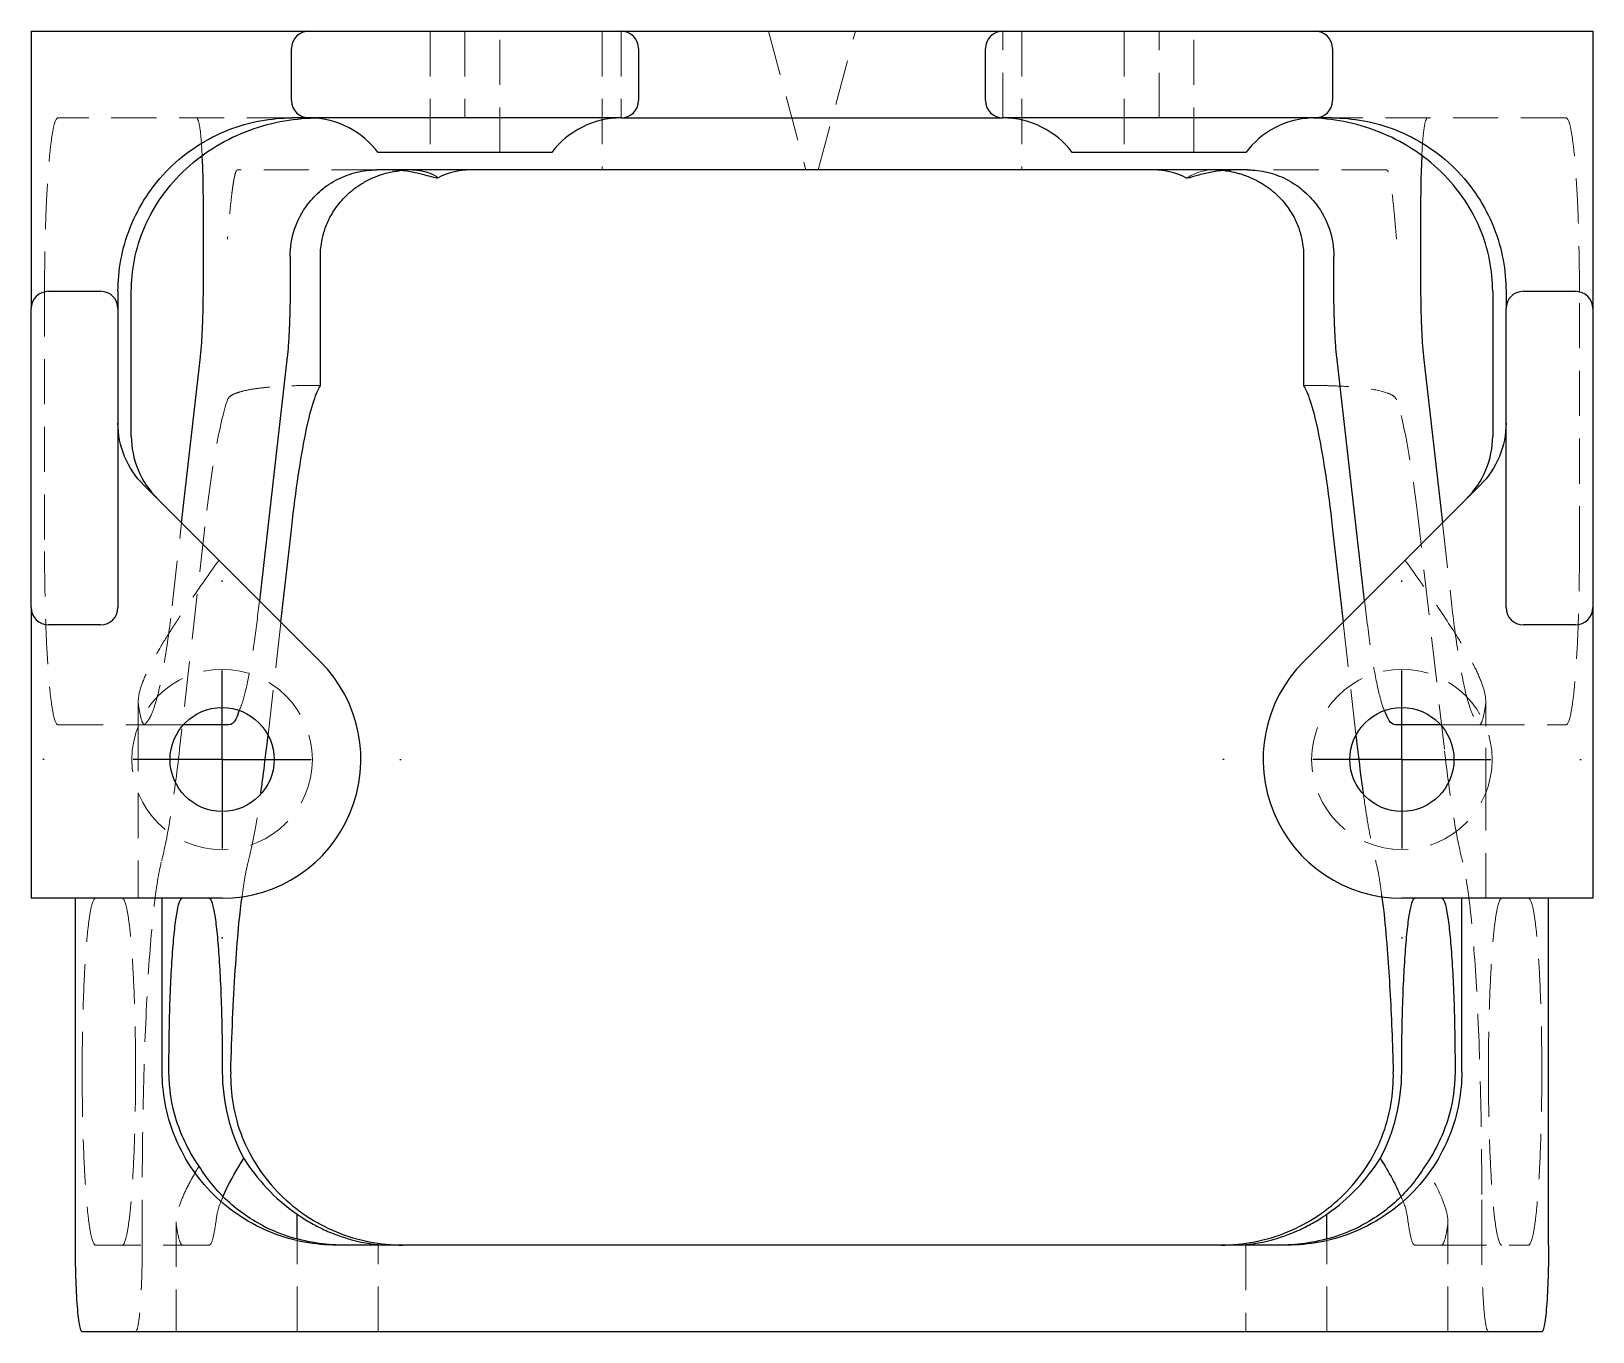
# Model space of a CAD drawing. Header units: millimetres. Extents: x 61 to 241, y 6 to 176.
# Drawn here: x 61.05 to 104.95, y 139.71 to 176.29 of the extents above; entities that cross this region are included whole.
import ezdxf

# ---------------------------------------------------------------- set-up
doc = ezdxf.new("R2010")
doc.units = ezdxf.units.MM
doc.linetypes.add('HIDDEN', pattern=[1.905, 1.27, -0.635])
doc.layers.add('10', color=7, linetype='Continuous')

# ---------------------------------------------------------------- blocks, each defined once
blk = doc.blocks.new('SW_CENTERMARKSYMBOL_6')
at = {"layer": '10', "color": 0}
for p, q in [((0, 5), (0, 5.037)), ((0, 0), (0, 2.5)), ((-5, 0), (-5.037, 0)), ((0, 0), (-2.5, 0)), ((0, 0), (0, -2.5)), ((0, 0), (2.5, 0)), ((5, 0), (5.037, 0)), ((0, -5), (0, -5.037))]:
    blk.add_line(p, q, dxfattribs=at)
blk = doc.blocks.new('SW_CENTERMARKSYMBOL_7')
at = {"layer": '10', "color": 0}
for p, q in [((0, 5), (0, 5.037)), ((0, 0), (0, 2.5)), ((-5, 0), (-5.037, 0)), ((0, 0), (-2.5, 0)), ((0, 0), (0, -2.5)), ((0, 0), (2.5, 0)), ((5, 0), (5.037, 0)), ((0, -5), (0, -5.037))]:
    blk.add_line(p, q, dxfattribs=at)

msp = doc.modelspace()

# ---------------------------------------------------------------- linework, layer by layer
at = {"color": 7, "linetype": 'Continuous', "lineweight": 25}
for p, q in [((61.049, 176.293), (61.049, 168.488)), ((61.049, 176.293), (68.854, 176.293)), ((68.854, 176.293), (70.805, 176.293)), ((70.805, 176.293), (75.683, 176.293)), ((75.683, 176.293), (77.634, 176.293)), ((77.634, 176.293), (88.366, 176.293)), ((88.366, 176.293), (90.317, 176.293)), ((90.317, 176.293), (95.195, 176.293)), ((95.195, 176.293), (97.146, 176.293)), ((97.146, 176.293), (104.951, 176.293)), ((104.951, 176.293), (104.951, 168.488)), ((68.366, 174.341), (68.366, 175.805)), ((78.122, 175.805), (78.122, 174.341)), ((87.878, 174.341), (87.878, 175.805)), ((97.634, 175.805), (97.634, 174.341)), ((68.854, 173.854), (68.38, 173.854)), ((70.805, 173.854), (68.854, 173.854)), ((75.683, 173.854), (70.805, 173.854)), ((77.634, 173.854), (75.683, 173.854)), ((77.634, 173.854), (88.366, 173.854)), ((90.317, 173.854), (88.366, 173.854)), ((95.195, 173.854), (90.317, 173.854)), ((97.146, 173.854), (95.195, 173.854)), ((97.62, 173.854), (97.146, 173.854)), ((73.244, 172.878), (70.805, 172.878)), ((75.683, 172.878), (73.244, 172.878)), ((95.195, 172.878), (90.317, 172.878)), ((95.241, 172.39), (70.759, 172.39)), ((65.889, 169.155), (65.889, 171.415)), ((100.111, 171.415), (100.111, 169.155)), ((68.328, 169.951), (68.328, 169.155)), ((69.178, 166.328), (69.178, 169.951)), ((96.822, 169.951), (96.822, 166.328)), ((97.672, 169.155), (97.672, 169.951)), ((61.537, 168.976), (63, 168.976)), ((63.488, 168.976), (63.488, 168.488)), ((63.863, 164.893), (63.863, 168.976)), ((102.137, 168.976), (102.137, 164.893)), ((102.512, 168.976), (102.512, 168.488)), ((103, 168.976), (104.463, 168.976)), ((61.049, 166.537), (61.049, 168.488)), ((63.488, 168.488), (63.488, 166.537)), ((102.512, 166.537), (102.512, 168.488)), ((104.951, 168.488), (104.951, 166.537)), ((65.276, 162.463), (65.807, 167.135)), ((68.246, 167.135), (67.466, 160.273)), ((98.534, 160.273), (97.754, 167.135)), ((100.193, 167.135), (100.724, 162.463)), ((61.049, 162.031), (61.049, 166.537)), ((63.488, 166.537), (63.488, 162.031)), ((102.512, 162.031), (102.512, 166.537)), ((104.951, 166.537), (104.951, 162.031)), ((64.209, 163.529), (69.174, 158.564)), ((96.826, 158.564), (101.791, 163.529)), ((61.049, 160.079), (61.049, 162.031)), ((63.488, 162.031), (63.488, 160.079)), ((68.067, 159.671), (68.371, 162.347)), ((97.629, 162.347), (97.933, 159.671)), ((102.512, 160.079), (102.512, 162.031)), ((104.951, 162.031), (104.951, 160.079)), ((61.049, 160.079), (61.049, 151.902)), ((104.951, 160.079), (104.951, 151.902)), ((63, 159.592), (61.537, 159.592)), ((104.463, 159.592), (103, 159.592)), ((66.609, 156.78), (65.324, 156.78)), ((100.676, 156.78), (99.391, 156.78)), ((67.66, 156.092), (67.706, 156.494)), ((98.294, 156.494), (98.34, 156.092)), ((66.415, 151.902), (61.049, 151.902)), ((62.293, 142.146), (62.293, 151.902)), ((64.732, 147.024), (64.732, 151.902)), ((104.951, 151.902), (99.585, 151.902)), ((101.268, 147.024), (101.268, 151.902)), ((103.707, 142.146), (103.707, 151.902)), ((68.526, 142.33), (68.526, 143.015)), ((97.474, 142.328), (97.474, 143.015)), ((96.375, 142.146), (69.625, 142.146)), ((70.805, 142.146), (70.805, 142.148)), ((95.195, 142.148), (95.195, 142.146)), ((67.561, 139.707), (62.481, 139.707)), ((68.366, 139.707), (67.561, 139.707)), ((97.634, 139.707), (68.366, 139.707)), ((98.439, 139.707), (97.634, 139.707)), ((103.519, 139.707), (98.439, 139.707))]:
    msp.add_line(p, q, dxfattribs=at)
at = {"color": 7, "linetype": 'HIDDEN', "lineweight": 18}
for p, q in [((72.268, 176.293), (72.268, 172.878)), ((73.244, 176.293), (73.244, 173.854)), ((74.22, 172.878), (74.22, 176.293)), ((77.098, 176.293), (77.098, 172.39)), ((77.634, 176.293), (77.634, 173.854)), ((81.78, 176.293), (82.826, 172.39)), ((83.174, 172.39), (84.22, 176.293)), ((88.366, 173.854), (88.366, 176.293)), ((88.902, 176.293), (88.902, 172.39)), ((91.78, 176.293), (91.78, 172.878)), ((92.756, 173.854), (92.756, 176.293)), ((93.732, 172.878), (93.732, 176.293)), ((68.38, 173.854), (61.799, 173.854)), ((68.854, 173.854), (68.949, 173.852)), ((97.04, 173.851), (97.146, 173.854)), ((104.201, 173.854), (97.62, 173.854)), ((70.759, 172.39), (66.846, 172.39)), ((99.154, 172.39), (95.241, 172.39)), ((61.424, 168.976), (61.424, 161.659)), ((104.576, 161.659), (104.576, 168.976)), ((65.011, 160.132), (65.276, 162.463)), ((100.724, 162.463), (100.989, 160.132)), ((65.932, 162.347), (65.221, 156.092)), ((100.779, 156.092), (100.068, 162.347)), ((67.466, 160.273), (67.45, 160.132)), ((98.55, 160.132), (98.534, 160.273)), ((67.706, 156.494), (68.067, 159.671)), ((97.933, 159.671), (98.294, 156.494)), ((64.058, 157.444), (64.058, 156.744)), ((101.942, 156.745), (101.942, 157.441)), ((61.799, 156.78), (64.238, 156.78)), ((64.058, 156.743), (64.058, 154.867)), ((65.324, 156.78), (64.238, 156.78)), ((101.762, 156.78), (100.676, 156.78)), ((101.762, 156.78), (104.201, 156.78)), ((101.942, 154.867), (101.942, 156.743)), ((64.058, 154.866), (64.058, 151.902)), ((101.942, 151.902), (101.942, 154.865)), ((64.17, 142.146), (64.17, 143.57)), ((101.83, 142.146), (101.83, 143.57)), ((65.122, 142.8), (65.122, 139.707)), ((100.878, 139.707), (100.878, 142.807)), ((68.526, 139.707), (68.526, 142.33)), ((97.474, 139.707), (97.474, 142.328)), ((62.856, 142.146), (65.303, 142.146)), ((65.303, 142.146), (66.053, 142.146)), ((70.805, 139.707), (70.805, 142.146)), ((95.195, 142.146), (95.195, 139.707)), ((99.947, 142.146), (100.697, 142.146)), ((100.697, 142.146), (103.144, 142.146))]:
    msp.add_line(p, q, dxfattribs=at)
for centre in [(66.415, 155.805), (99.585, 155.805)]:
    msp.add_circle(centre, 2.537, dxfattribs=at)
at = {"color": 7, "linetype": 'Continuous', "lineweight": 25}
for centre in [(66.415, 155.805), (99.585, 155.805)]:
    msp.add_circle(centre, 1.463, dxfattribs=at)
for centre, radius, start, end in [((68.854, 175.805), 0.488, 90, 180), ((77.634, 175.805), 0.488, 0, 90), ((88.366, 175.805), 0.488, 90, 180), ((97.146, 175.805), 0.488, 0, 90), ((68.854, 174.341), 0.488, 180, 270), ((77.634, 174.341), 0.488, 270, 0), ((88.366, 174.341), 0.488, 180, 270), ((97.146, 174.341), 0.488, 270, 0), ((68.854, 171.415), 2.439, 36.8699, 87.7566), ((77.634, 171.415), 2.439, 90, 143.1301), ((88.366, 171.415), 2.439, 36.8699, 90), ((97.146, 171.415), 2.439, 92.4939, 143.1301), ((73.388, 170.439), 1.951, 90, 118.0954), ((92.612, 170.439), 1.951, 61.9247, 90), ((61.537, 168.488), 0.488, 90, 180), ((63, 168.488), 0.488, 0, 90), ((103, 168.488), 0.488, 90, 180), ((104.463, 168.488), 0.488, 0, 90), ((61.537, 160.079), 0.488, 180, 270), ((63, 160.079), 0.488, 270, 0), ((103, 160.079), 0.488, 180, 270), ((104.463, 160.079), 0.488, 270, 0), ((66.415, 155.805), 3.902, 270, 45), ((99.585, 155.805), 3.902, 135, 270)]:
    msp.add_arc(centre, radius, start, end, dxfattribs=at)
at = {"color": 7, "linetype": 'HIDDEN', "lineweight": 18}
msp.add_arc((94.328, 170.922), 1.474, 79.4387, 122.616, dxfattribs=at)
for points, knots in [([(61.799, 173.854), (61.755, 173.854), (61.707, 173.749), (61.638, 173.392), (61.615, 173.241), (61.572, 172.876), (61.552, 172.663), (61.516, 172.187), (61.499, 171.924), (61.471, 171.366), (61.46, 171.071), (61.432, 170.171), (61.424, 169.55), (61.424, 168.976)], [0, 0, 0, 0, 0.25, 0.25, 0.375, 0.375, 0.5, 0.5, 0.625, 0.625, 0.75, 0.75, 1, 1, 1, 1]), ([(65.856, 172.787), (65.845, 172.968), (65.82, 173.377), (65.765, 173.772), (65.722, 173.827), (65.702, 173.854)], [0, 0, 0, 0, 0.293204, 0.660258, 1, 1, 1, 1]), ([(100.298, 173.854), (100.281, 173.836), (100.245, 173.799), (100.195, 173.478), (100.159, 173.127), (100.148, 172.845), (100.146, 172.786)], [0, 0, 0, 0, 0.287349, 0.596536, 0.915318, 1, 1, 1, 1]), ([(104.576, 168.976), (104.576, 169.55), (104.568, 170.171), (104.54, 171.071), (104.529, 171.366), (104.501, 171.924), (104.484, 172.187), (104.448, 172.663), (104.428, 172.876), (104.385, 173.241), (104.362, 173.392), (104.293, 173.749), (104.245, 173.854), (104.201, 173.854)], [0, 0, 0, 0, 0.25, 0.25, 0.375, 0.375, 0.5, 0.5, 0.625, 0.625, 0.75, 0.75, 1, 1, 1, 1]), ([(66.846, 172.39), (66.841, 172.389), (66.832, 172.387), (66.819, 172.371), (66.805, 172.345), (66.791, 172.308), (66.778, 172.26), (66.764, 172.202), (66.75, 172.134), (66.736, 172.055), (66.721, 171.965), (66.707, 171.866), (66.687, 171.708), (66.66, 171.469), (66.629, 171.162), (66.598, 170.811), (66.578, 170.576), (66.566, 170.439)], [0, 0, 0, 0, 0.041321, 0.083075, 0.125403, 0.168444, 0.212326, 0.257175, 0.303103, 0.35022, 0.398625, 0.448409, 0.499656, 0.61746, 0.749808, 0.853897, 1, 1, 1, 1]), ([(71.417, 172.37), (71.441, 172.374), (71.51, 172.387), (71.601, 172.389), (71.675, 172.39), (71.706, 172.39), (71.72, 172.39), (71.729, 172.39), (71.734, 172.39), (71.747, 172.39), (71.794, 172.388), (71.86, 172.384), (71.948, 172.374), (72.021, 172.361), (72.075, 172.35), (72.16, 172.33), (72.264, 172.296), (72.367, 172.251), (72.44, 172.208), (72.481, 172.174), (72.471, 172.167), (72.466, 172.164)], [0, 0, 0, 0, 0.019419, 0.057574, 0.071911, 0.077757, 0.082155, 0.083138, 0.084254, 0.087055, 0.095507, 0.148531, 0.229835, 0.272125, 0.314226, 0.35615, 0.486202, 0.612416, 0.735294, 0.884589, 1, 1, 1, 1]), ([(99.434, 170.439), (99.424, 170.557), (99.404, 170.792), (99.372, 171.144), (99.34, 171.469), (99.306, 171.772), (99.271, 172.026), (99.236, 172.208), (99.206, 172.318), (99.18, 172.379), (99.163, 172.386), (99.154, 172.39)], [0, 0, 0, 0, 0.125137, 0.250255, 0.382379, 0.500462, 0.632117, 0.755062, 0.83953, 0.920864, 1, 1, 1, 1]), ([(66.566, 165.925), (66.578, 165.961), (66.605, 165.994), (66.689, 166.057), (66.746, 166.087), (66.888, 166.14), (66.972, 166.164), (67.166, 166.207), (67.277, 166.226), (67.518, 166.259), (67.647, 166.273), (67.926, 166.296), (68.074, 166.305), (68.528, 166.326), (68.854, 166.331), (69.178, 166.328)], [0, 0, 0, 0, 0.125, 0.125, 0.25, 0.25, 0.375, 0.375, 0.5, 0.5, 0.625, 0.625, 0.75, 0.75, 1, 1, 1, 1]), ([(96.822, 166.328), (96.984, 166.329), (97.144, 166.329), (97.461, 166.324), (97.62, 166.319), (97.925, 166.305), (98.07, 166.296), (98.348, 166.273), (98.481, 166.259), (98.841, 166.21), (99.041, 166.167), (99.253, 166.087), (99.31, 166.058), (99.395, 165.994), (99.422, 165.961), (99.434, 165.925)], [0, 0, 0, 0, 0.125, 0.125, 0.25, 0.25, 0.375, 0.375, 0.5, 0.5, 0.75, 0.75, 0.875, 0.875, 1, 1, 1, 1]), ([(66.566, 165.925), (66.454, 165.591), (66.343, 165.12), (66.13, 163.917), (66.027, 163.186), (65.932, 162.347)], [0, 0, 0, 0, 0.5, 0.5, 1, 1, 1, 1]), ([(100.068, 162.347), (99.973, 163.186), (99.87, 163.917), (99.657, 165.12), (99.546, 165.591), (99.434, 165.925)], [0, 0, 0, 0, 0.5, 0.5, 1, 1, 1, 1]), ([(61.424, 161.659), (61.424, 161.084), (61.432, 160.463), (61.46, 159.563), (61.471, 159.268), (61.499, 158.71), (61.516, 158.447), (61.552, 157.971), (61.572, 157.758), (61.615, 157.393), (61.638, 157.242), (61.707, 156.885), (61.755, 156.78), (61.799, 156.78)], [0, 0, 0, 0, 0.25, 0.25, 0.375, 0.375, 0.5, 0.5, 0.625, 0.625, 0.75, 0.75, 1, 1, 1, 1]), ([(104.201, 156.78), (104.245, 156.78), (104.293, 156.885), (104.362, 157.242), (104.385, 157.393), (104.428, 157.758), (104.448, 157.971), (104.484, 158.447), (104.501, 158.71), (104.529, 159.268), (104.54, 159.563), (104.568, 160.463), (104.576, 161.084), (104.576, 161.659)], [0, 0, 0, 0, 0.25, 0.25, 0.375, 0.375, 0.5, 0.5, 0.625, 0.625, 0.75, 0.75, 1, 1, 1, 1]), ([(66.324, 161.414), (66.051, 161.027), (65.784, 160.648), (65.4, 160.086), (65.274, 159.9), (65.031, 159.529), (64.912, 159.345), (64.692, 158.986), (64.589, 158.812), (64.402, 158.471), (64.318, 158.304), (64.181, 157.991), (64.127, 157.843), (64.061, 157.567), (64.049, 157.442), (64.065, 157.331)], [0, 0, 0, 0, 0.25, 0.25, 0.375, 0.375, 0.5, 0.5, 0.625, 0.625, 0.75, 0.75, 0.875, 0.875, 1, 1, 1, 1]), ([(101.935, 157.331), (101.951, 157.442), (101.939, 157.565), (101.874, 157.838), (101.82, 157.989), (101.684, 158.301), (101.601, 158.465), (101.415, 158.806), (101.311, 158.983), (100.982, 159.518), (100.737, 159.886), (100.218, 160.646), (99.949, 161.028), (99.676, 161.414)], [0, 0, 0, 0, 0.125, 0.125, 0.25, 0.25, 0.375, 0.375, 0.5, 0.5, 0.75, 0.75, 1, 1, 1, 1]), ([(64.17, 156.78), (64.243, 156.78), (64.317, 156.851), (64.465, 157.136), (64.538, 157.352), (64.681, 157.923), (64.751, 158.279), (64.886, 159.116), (64.95, 159.598), (65.011, 160.132)], [0, 0, 0, 0, 0.25, 0.25, 0.5, 0.5, 0.75, 0.75, 1, 1, 1, 1]), ([(67.45, 160.132), (67.403, 159.749), (67.309, 158.978), (67.157, 158.096), (67.016, 157.458), (66.925, 157.249), (66.889, 157.166)], [0, 0, 0, 0, 0.271011, 0.544923, 0.820056, 1, 1, 1, 1]), ([(99.099, 157.177), (99.086, 157.202), (99.019, 157.341), (98.89, 157.869), (98.717, 158.781), (98.605, 159.684), (98.55, 160.132)], [0, 0, 0, 0, 0.0629018, 0.3437296, 0.6737099, 1, 1, 1, 1]), ([(100.989, 160.132), (101.05, 159.598), (101.114, 159.116), (101.249, 158.279), (101.319, 157.923), (101.462, 157.352), (101.535, 157.136), (101.683, 156.851), (101.757, 156.78), (101.83, 156.78)], [0, 0, 0, 0, 0.25, 0.25, 0.5, 0.5, 0.75, 0.75, 1, 1, 1, 1]), ([(64.238, 156.78), (64.209, 156.78), (64.178, 156.827), (64.12, 157.013), (64.091, 157.153), (64.065, 157.331)], [0, 0, 0, 0, 0.5, 0.5, 1, 1, 1, 1]), ([(101.935, 157.331), (101.909, 157.153), (101.88, 157.013), (101.822, 156.827), (101.791, 156.78), (101.762, 156.78)], [0, 0, 0, 0, 0.5, 0.5, 1, 1, 1, 1]), ([(65.221, 156.092), (65.142, 155.4), (65.059, 154.782), (64.886, 153.718), (64.797, 153.272), (64.706, 152.919)], [0, 0, 0, 0, 0.5, 0.5, 1, 1, 1, 1]), ([(101.294, 152.919), (101.203, 153.272), (101.114, 153.718), (100.941, 154.782), (100.858, 155.4), (100.779, 156.092)], [0, 0, 0, 0, 0.5, 0.5, 1, 1, 1, 1]), ([(67.145, 152.919), (67.195, 153.135), (67.297, 153.567), (67.416, 154.246), (67.483, 154.725), (67.503, 154.869)], [0, 0, 0, 0, 0.4111733, 0.823458, 1, 1, 1, 1]), ([(98.5, 154.843), (98.54, 154.574), (98.616, 154.051), (98.735, 153.419), (98.815, 153.086), (98.855, 152.919)], [0, 0, 0, 0, 0.346396, 0.673646, 1, 1, 1, 1]), ([(64.706, 152.919), (64.634, 152.642), (64.562, 152.207), (64.429, 151.019), (64.368, 150.265), (64.269, 148.535), (64.231, 147.562), (64.181, 145.564), (64.17, 144.541), (64.17, 143.57)], [0, 0, 0, 0, 0.25, 0.25, 0.5, 0.5, 0.75, 0.75, 1, 1, 1, 1]), ([(66.977, 151.956), (67.002, 152.138), (67.055, 152.533), (67.113, 152.784), (67.145, 152.919)], [0, 0, 0, 0, 0.460123, 1, 1, 1, 1]), ([(98.855, 152.919), (98.896, 152.749), (98.952, 152.514), (99.001, 152.105), (99.015, 151.991)], [0, 0, 0, 0, 0.721755, 1, 1, 1, 1]), ([(101.83, 143.57), (101.83, 144.541), (101.819, 145.564), (101.769, 147.562), (101.731, 148.535), (101.632, 150.265), (101.571, 151.019), (101.438, 152.207), (101.366, 152.642), (101.294, 152.919)], [0, 0, 0, 0, 0.25, 0.25, 0.5, 0.5, 0.75, 0.75, 1, 1, 1, 1]), ([(62.856, 151.902), (62.812, 151.902), (62.764, 151.798), (62.695, 151.441), (62.672, 151.29), (62.63, 150.925), (62.609, 150.712), (62.573, 150.236), (62.556, 149.973), (62.528, 149.415), (62.517, 149.12), (62.489, 148.22), (62.481, 147.599), (62.481, 147.024)], [0, 0, 0, 0, 0.25, 0.25, 0.375, 0.375, 0.5, 0.5, 0.625, 0.625, 0.75, 0.75, 1, 1, 1, 1]), ([(63.982, 147.024), (63.982, 147.599), (63.974, 148.22), (63.947, 149.12), (63.935, 149.415), (63.907, 149.973), (63.89, 150.236), (63.854, 150.712), (63.834, 150.925), (63.791, 151.29), (63.768, 151.441), (63.699, 151.798), (63.651, 151.902), (63.607, 151.902)], [0, 0, 0, 0, 0.25, 0.25, 0.375, 0.375, 0.5, 0.5, 0.625, 0.625, 0.75, 0.75, 1, 1, 1, 1]), ([(102.393, 151.902), (102.349, 151.902), (102.301, 151.798), (102.232, 151.441), (102.209, 151.29), (102.166, 150.925), (102.146, 150.712), (102.11, 150.236), (102.093, 149.973), (102.065, 149.415), (102.053, 149.12), (102.026, 148.22), (102.018, 147.599), (102.018, 147.024)], [0, 0, 0, 0, 0.25, 0.25, 0.375, 0.375, 0.5, 0.5, 0.625, 0.625, 0.75, 0.75, 1, 1, 1, 1]), ([(103.519, 147.024), (103.519, 147.599), (103.511, 148.22), (103.483, 149.12), (103.472, 149.415), (103.444, 149.973), (103.427, 150.236), (103.391, 150.712), (103.37, 150.925), (103.328, 151.29), (103.305, 151.441), (103.236, 151.798), (103.188, 151.902), (103.144, 151.902)], [0, 0, 0, 0, 0.25, 0.25, 0.375, 0.375, 0.5, 0.5, 0.625, 0.625, 0.75, 0.75, 1, 1, 1, 1]), ([(62.481, 147.024), (62.481, 146.45), (62.489, 145.829), (62.517, 144.929), (62.528, 144.634), (62.556, 144.076), (62.573, 143.813), (62.609, 143.337), (62.63, 143.124), (62.672, 142.759), (62.695, 142.608), (62.764, 142.251), (62.812, 142.146), (62.856, 142.146)], [0, 0, 0, 0, 0.25, 0.25, 0.375, 0.375, 0.5, 0.5, 0.625, 0.625, 0.75, 0.75, 1, 1, 1, 1]), ([(63.607, 142.146), (63.651, 142.146), (63.699, 142.251), (63.768, 142.608), (63.791, 142.759), (63.834, 143.124), (63.854, 143.337), (63.89, 143.813), (63.907, 144.076), (63.935, 144.634), (63.947, 144.929), (63.974, 145.829), (63.982, 146.45), (63.982, 147.024)], [0, 0, 0, 0, 0.25, 0.25, 0.375, 0.375, 0.5, 0.5, 0.625, 0.625, 0.75, 0.75, 1, 1, 1, 1]), ([(102.018, 147.024), (102.018, 146.45), (102.026, 145.829), (102.053, 144.929), (102.065, 144.634), (102.093, 144.076), (102.11, 143.813), (102.146, 143.337), (102.166, 143.124), (102.209, 142.759), (102.232, 142.608), (102.301, 142.251), (102.349, 142.146), (102.393, 142.146)], [0, 0, 0, 0, 0.25, 0.25, 0.375, 0.375, 0.5, 0.5, 0.625, 0.625, 0.75, 0.75, 1, 1, 1, 1]), ([(103.144, 142.146), (103.188, 142.146), (103.236, 142.251), (103.305, 142.608), (103.328, 142.759), (103.37, 143.124), (103.391, 143.337), (103.427, 143.813), (103.444, 144.076), (103.472, 144.634), (103.483, 144.929), (103.511, 145.829), (103.519, 146.45), (103.519, 147.024)], [0, 0, 0, 0, 0.25, 0.25, 0.375, 0.375, 0.5, 0.5, 0.625, 0.625, 0.75, 0.75, 1, 1, 1, 1]), ([(65.768, 144.37), (65.67, 144.205), (65.579, 144.045), (65.415, 143.736), (65.343, 143.585), (65.224, 143.299), (65.179, 143.164), (65.124, 142.915), (65.114, 142.799), (65.129, 142.697)], [0, 0, 0, 0, 0.25, 0.25, 0.5, 0.5, 0.75, 0.75, 1, 1, 1, 1]), ([(100.871, 142.697), (100.886, 142.799), (100.877, 142.913), (100.822, 143.162), (100.776, 143.299), (100.599, 143.727), (100.429, 144.04), (100.232, 144.37)], [0, 0, 0, 0, 0.25, 0.25, 0.5, 0.5, 1, 1, 1, 1]), ([(66.255, 142.914), (66.276, 143.028), (66.31, 143.212), (66.41, 143.433), (66.447, 143.517)], [0, 0, 0, 0, 0.621865, 1, 1, 1, 1]), ([(99.558, 143.51), (99.569, 143.487), (99.682, 143.261), (99.715, 143.078), (99.745, 142.914)], [0, 0, 0, 0, 0.102163, 1, 1, 1, 1]), ([(65.303, 142.146), (65.273, 142.146), (65.243, 142.193), (65.184, 142.379), (65.156, 142.519), (65.129, 142.697)], [0, 0, 0, 0, 0.5, 0.5, 1, 1, 1, 1]), ([(66.255, 142.914), (66.225, 142.668), (66.193, 142.473), (66.124, 142.212), (66.088, 142.146), (66.053, 142.146)], [0, 0, 0, 0, 0.5, 0.5, 1, 1, 1, 1]), ([(99.947, 142.146), (99.912, 142.146), (99.876, 142.212), (99.807, 142.473), (99.775, 142.668), (99.745, 142.914)], [0, 0, 0, 0, 0.5, 0.5, 1, 1, 1, 1]), ([(100.871, 142.697), (100.844, 142.519), (100.816, 142.379), (100.757, 142.193), (100.727, 142.146), (100.697, 142.146)], [0, 0, 0, 0, 0.5, 0.5, 1, 1, 1, 1]), ([(64.17, 142.146), (64.17, 141.859), (64.166, 141.549), (64.147, 140.948), (64.133, 140.66), (64.096, 140.184), (64.074, 139.997), (64.028, 139.76), (64.004, 139.707), (63.982, 139.707)], [0, 0, 0, 0, 0.25, 0.25, 0.5, 0.5, 0.75, 0.75, 1, 1, 1, 1]), ([(102.018, 139.707), (101.996, 139.707), (101.972, 139.76), (101.926, 139.997), (101.904, 140.184), (101.867, 140.66), (101.853, 140.948), (101.834, 141.549), (101.83, 141.859), (101.83, 142.146)], [0, 0, 0, 0, 0.25, 0.25, 0.5, 0.5, 0.75, 0.75, 1, 1, 1, 1])]:
    msp.add_open_spline(points, degree=3, knots=knots, dxfattribs=at)
at = {"color": 7, "linetype": 'Continuous', "lineweight": 25}
for points, knots in [([(63.488, 168.976), (63.488, 169.55), (63.593, 170.171), (63.951, 171.071), (64.102, 171.366), (64.468, 171.924), (64.682, 172.187), (65.16, 172.663), (65.423, 172.876), (65.983, 173.241), (66.278, 173.392), (67.182, 173.749), (67.804, 173.854), (68.38, 173.854)], [0, 0, 0, 0, 0.25, 0.25, 0.375, 0.375, 0.5, 0.5, 0.625, 0.625, 0.75, 0.75, 1, 1, 1, 1]), ([(63.863, 168.976), (63.863, 169.263), (63.891, 169.561), (64.011, 170.165), (64.105, 170.471), (64.361, 171.071), (64.525, 171.366), (64.919, 171.924), (65.149, 172.187), (65.663, 172.663), (65.947, 172.876), (66.549, 173.241), (66.868, 173.392), (67.516, 173.63), (67.846, 173.716), (68.498, 173.828), (68.82, 173.854), (69.131, 173.854)], [0, 0, 0, 0, 0.125, 0.125, 0.25, 0.25, 0.375, 0.375, 0.5, 0.5, 0.625, 0.625, 0.75, 0.75, 0.875, 0.875, 1, 1, 1, 1]), ([(102.137, 168.976), (102.137, 169.263), (102.109, 169.561), (101.989, 170.165), (101.895, 170.471), (101.639, 171.071), (101.475, 171.366), (101.081, 171.924), (100.851, 172.187), (100.337, 172.663), (100.053, 172.876), (99.451, 173.241), (99.132, 173.392), (98.484, 173.63), (98.154, 173.716), (97.502, 173.828), (97.18, 173.854), (96.869, 173.854)], [0, 0, 0, 0, 0.125, 0.125, 0.25, 0.25, 0.375, 0.375, 0.5, 0.5, 0.625, 0.625, 0.75, 0.75, 0.875, 0.875, 1, 1, 1, 1]), ([(97.62, 173.854), (98.196, 173.854), (98.818, 173.749), (99.722, 173.392), (100.017, 173.241), (100.577, 172.876), (100.84, 172.663), (101.318, 172.187), (101.532, 171.924), (101.898, 171.366), (102.049, 171.071), (102.407, 170.171), (102.512, 169.55), (102.512, 168.976)], [0, 0, 0, 0, 0.25, 0.25, 0.375, 0.375, 0.5, 0.5, 0.625, 0.625, 0.75, 0.75, 1, 1, 1, 1]), ([(65.889, 171.415), (65.888, 171.638), (65.884, 172.101), (65.871, 172.58), (65.857, 172.772), (65.856, 172.787)], [0, 0, 0, 0, 0.462404, 0.960399, 1, 1, 1, 1]), ([(100.146, 172.786), (100.136, 172.597), (100.115, 172.183), (100.112, 171.686), (100.111, 171.415)], [0, 0, 0, 0, 0.454319, 1, 1, 1, 1]), ([(68.818, 171.415), (68.932, 171.567), (69.061, 171.703), (69.347, 171.944), (69.505, 172.048), (69.838, 172.216), (70.015, 172.281), (70.382, 172.368), (70.568, 172.39), (70.759, 172.39)], [0, 0, 0, 0, 0.25, 0.25, 0.5, 0.5, 0.75, 0.75, 1, 1, 1, 1]), ([(69.227, 170.439), (69.253, 170.546), (69.311, 170.776), (69.44, 171.051), (69.577, 171.277), (69.707, 171.452), (69.86, 171.624), (69.992, 171.748), (70.092, 171.829), (70.149, 171.873), (70.205, 171.914), (70.261, 171.952), (70.39, 172.036), (70.585, 172.143), (70.838, 172.245), (71.106, 172.328), (71.298, 172.354), (71.417, 172.37)], [0, 0, 0, 0, 0.100938, 0.217763, 0.282692, 0.352112, 0.426135, 0.50485, 0.529082, 0.55265, 0.575556, 0.597802, 0.619389, 0.728291, 0.817448, 0.886916, 1, 1, 1, 1]), ([(72.466, 172.164), (72.466, 172.162), (72.465, 172.154), (72.401, 172.165), (72.254, 172.207), (71.988, 172.283), (71.624, 172.367), (71.305, 172.382), (71.142, 172.39)], [0, 0, 0, 0, 0.033759, 0.178863, 0.372195, 0.571769, 0.780258, 1, 1, 1, 1]), ([(94.858, 172.39), (94.695, 172.382), (94.376, 172.367), (94.05, 172.292), (93.831, 172.233), (93.689, 172.19), (93.588, 172.164), (93.535, 172.154), (93.534, 172.162), (93.534, 172.164)], [0, 0, 0, 0, 0.219637, 0.428068, 0.561978, 0.692717, 0.821122, 0.966075, 1, 1, 1, 1]), ([(94.598, 172.371), (94.621, 172.369), (94.737, 172.358), (94.888, 172.324), (95.06, 172.277), (95.196, 172.231), (95.348, 172.17), (95.514, 172.09), (95.645, 172.014), (95.739, 171.953), (95.795, 171.914), (95.851, 171.873), (95.908, 171.829), (96.066, 171.7), (96.292, 171.471), (96.529, 171.119), (96.689, 170.776), (96.747, 170.546), (96.773, 170.439)], [0, 0, 0, 0, 0.0216948, 0.1091249, 0.1485524, 0.1951353, 0.2488938, 0.3098407, 0.3779844, 0.39962, 0.4219418, 0.4449513, 0.4686499, 0.4930387, 0.6463112, 0.7811519, 0.8985474, 1, 1, 1, 1]), ([(95.241, 172.39), (95.432, 172.39), (95.618, 172.368), (95.982, 172.282), (96.161, 172.217), (96.493, 172.049), (96.651, 171.945), (96.939, 171.703), (97.068, 171.567), (97.182, 171.415)], [0, 0, 0, 0, 0.25, 0.25, 0.5, 0.5, 0.75, 0.75, 1, 1, 1, 1]), ([(68.328, 169.951), (68.328, 170.208), (68.37, 170.472), (68.538, 170.973), (68.663, 171.209), (68.818, 171.415)], [0, 0, 0, 0, 0.5, 0.5, 1, 1, 1, 1]), ([(97.182, 171.415), (97.337, 171.209), (97.462, 170.973), (97.63, 170.472), (97.672, 170.208), (97.672, 169.951)], [0, 0, 0, 0, 0.5, 0.5, 1, 1, 1, 1]), ([(65.807, 167.135), (65.819, 167.242), (65.831, 167.371), (65.851, 167.666), (65.86, 167.833), (65.875, 168.191), (65.88, 168.381), (65.888, 168.768), (65.889, 168.965), (65.889, 169.155)], [0, 0, 0, 0, 0.25, 0.25, 0.5, 0.5, 0.75, 0.75, 1, 1, 1, 1]), ([(68.328, 169.155), (68.328, 168.965), (68.327, 168.768), (68.319, 168.381), (68.314, 168.191), (68.299, 167.833), (68.29, 167.666), (68.27, 167.371), (68.258, 167.242), (68.246, 167.135)], [0, 0, 0, 0, 0.25, 0.25, 0.5, 0.5, 0.75, 0.75, 1, 1, 1, 1]), ([(97.754, 167.135), (97.742, 167.242), (97.73, 167.371), (97.71, 167.666), (97.701, 167.833), (97.686, 168.191), (97.681, 168.381), (97.673, 168.768), (97.672, 168.965), (97.672, 169.155)], [0, 0, 0, 0, 0.25, 0.25, 0.5, 0.5, 0.75, 0.75, 1, 1, 1, 1]), ([(100.111, 169.155), (100.111, 168.965), (100.112, 168.768), (100.12, 168.381), (100.125, 168.191), (100.14, 167.833), (100.149, 167.666), (100.169, 167.371), (100.181, 167.242), (100.193, 167.135)], [0, 0, 0, 0, 0.25, 0.25, 0.5, 0.5, 0.75, 0.75, 1, 1, 1, 1]), ([(68.371, 162.347), (68.49, 163.394), (68.62, 164.276), (68.893, 165.621), (69.035, 166.084), (69.178, 166.328)], [0, 0, 0, 0, 0.5, 0.5, 1, 1, 1, 1]), ([(96.822, 166.328), (96.965, 166.084), (97.107, 165.621), (97.38, 164.276), (97.51, 163.394), (97.629, 162.347)], [0, 0, 0, 0, 0.5, 0.5, 1, 1, 1, 1]), ([(64.209, 163.529), (63.987, 163.751), (63.8, 164.026), (63.55, 164.629), (63.488, 164.955), (63.488, 165.268)], [0, 0, 0, 0, 0.5, 0.5, 1, 1, 1, 1]), ([(102.512, 165.268), (102.512, 164.955), (102.45, 164.629), (102.2, 164.026), (102.013, 163.751), (101.791, 163.529)], [0, 0, 0, 0, 0.5, 0.5, 1, 1, 1, 1]), ([(63.863, 164.893), (63.863, 164.58), (63.926, 164.254), (64.176, 163.651), (64.363, 163.376), (64.585, 163.154)], [0, 0, 0, 0, 0.5, 0.5, 1, 1, 1, 1]), ([(101.415, 163.154), (101.637, 163.376), (101.824, 163.651), (102.074, 164.254), (102.137, 164.58), (102.137, 164.893)], [0, 0, 0, 0, 0.5, 0.5, 1, 1, 1, 1]), ([(99.391, 156.78), (99.336, 156.798), (99.238, 156.829), (99.141, 157.071), (99.099, 157.177)], [0, 0, 0, 0, 0.560812, 1, 1, 1, 1]), ([(66.889, 157.166), (66.861, 157.085), (66.768, 156.822), (66.674, 156.798), (66.609, 156.78)], [0, 0, 0, 0, 0.309609, 1, 1, 1, 1]), ([(67.503, 154.869), (67.52, 154.984), (67.574, 155.354), (67.625, 155.792), (67.66, 156.092)], [0, 0, 0, 0, 0.313239, 1, 1, 1, 1]), ([(98.34, 156.092), (98.384, 155.706), (98.436, 155.255), (98.492, 154.895), (98.5, 154.843)], [0, 0, 0, 0, 0.855441, 1, 1, 1, 1]), ([(66.657, 147.024), (66.674, 147.527), (66.708, 148.545), (66.784, 149.917), (66.871, 151.015), (66.937, 151.683), (66.973, 151.922), (66.977, 151.956)], [0, 0, 0, 0, 0.249494, 0.505385, 0.764039, 0.96677, 1, 1, 1, 1]), ([(99.015, 151.991), (99.038, 151.818), (99.099, 151.366), (99.177, 150.44), (99.249, 149.331), (99.304, 148.219), (99.33, 147.42), (99.343, 147.024)], [0, 0, 0, 0, 0.15723, 0.411747, 0.611055, 0.807697, 1, 1, 1, 1]), ([(64.92, 147.024), (64.92, 147.599), (64.928, 148.22), (64.956, 149.12), (64.967, 149.415), (64.995, 149.973), (65.012, 150.236), (65.048, 150.712), (65.069, 150.925), (65.111, 151.29), (65.134, 151.441), (65.203, 151.798), (65.251, 151.902), (65.295, 151.902)], [0, 0, 0, 0, 0.25, 0.25, 0.375, 0.375, 0.5, 0.5, 0.625, 0.625, 0.75, 0.75, 1, 1, 1, 1]), ([(66.046, 151.902), (66.09, 151.902), (66.138, 151.798), (66.207, 151.441), (66.23, 151.29), (66.273, 150.925), (66.293, 150.712), (66.329, 150.236), (66.346, 149.973), (66.374, 149.415), (66.386, 149.12), (66.413, 148.22), (66.421, 147.599), (66.421, 147.024)], [0, 0, 0, 0, 0.25, 0.25, 0.375, 0.375, 0.5, 0.5, 0.625, 0.625, 0.75, 0.75, 1, 1, 1, 1]), ([(99.579, 147.024), (99.579, 147.599), (99.587, 148.22), (99.614, 149.12), (99.626, 149.415), (99.654, 149.973), (99.671, 150.236), (99.707, 150.712), (99.727, 150.925), (99.77, 151.29), (99.793, 151.441), (99.862, 151.798), (99.91, 151.902), (99.954, 151.902)], [0, 0, 0, 0, 0.25, 0.25, 0.375, 0.375, 0.5, 0.5, 0.625, 0.625, 0.75, 0.75, 1, 1, 1, 1]), ([(100.705, 151.902), (100.749, 151.902), (100.797, 151.798), (100.866, 151.441), (100.889, 151.29), (100.931, 150.925), (100.952, 150.712), (100.988, 150.236), (101.005, 149.973), (101.033, 149.415), (101.044, 149.12), (101.072, 148.22), (101.08, 147.599), (101.08, 147.024)], [0, 0, 0, 0, 0.25, 0.25, 0.375, 0.375, 0.5, 0.5, 0.625, 0.625, 0.75, 0.75, 1, 1, 1, 1]), ([(69.625, 142.146), (69.048, 142.146), (68.426, 142.251), (67.523, 142.608), (67.227, 142.759), (66.668, 143.124), (66.404, 143.337), (65.927, 143.813), (65.713, 144.076), (65.347, 144.634), (65.195, 144.929), (64.838, 145.829), (64.732, 146.45), (64.732, 147.024)], [0, 0, 0, 0, 0.25, 0.25, 0.375, 0.375, 0.5, 0.5, 0.625, 0.625, 0.75, 0.75, 1, 1, 1, 1]), ([(65.768, 144.37), (65.497, 144.757), (65.281, 145.189), (64.992, 146.092), (64.92, 146.563), (64.92, 147.024)], [0, 0, 0, 0, 0.5, 0.5, 1, 1, 1, 1]), ([(66.421, 147.024), (66.421, 146.604), (66.472, 146.176), (66.677, 145.349), (66.831, 144.951), (67.026, 144.586)], [0, 0, 0, 0, 0.5, 0.5, 1, 1, 1, 1]), ([(66.657, 147.024), (66.648, 146.718), (66.669, 146.41), (66.776, 145.793), (66.863, 145.48), (67.099, 144.885), (67.247, 144.6), (67.607, 144.054), (67.814, 143.801), (68.047, 143.57)], [0, 0, 0, 0, 0.25, 0.25, 0.5, 0.5, 0.75, 0.75, 1, 1, 1, 1]), ([(101.268, 147.024), (101.268, 146.45), (101.162, 145.829), (100.805, 144.929), (100.653, 144.634), (100.287, 144.076), (100.073, 143.813), (99.596, 143.337), (99.332, 143.124), (98.773, 142.759), (98.477, 142.608), (97.574, 142.251), (96.952, 142.146), (96.375, 142.146)], [0, 0, 0, 0, 0.25, 0.25, 0.375, 0.375, 0.5, 0.5, 0.625, 0.625, 0.75, 0.75, 1, 1, 1, 1]), ([(97.953, 143.57), (98.186, 143.801), (98.391, 144.052), (98.748, 144.591), (98.9, 144.883), (99.136, 145.478), (99.222, 145.783), (99.33, 146.407), (99.352, 146.718), (99.343, 147.024)], [0, 0, 0, 0, 0.25, 0.25, 0.5, 0.5, 0.75, 0.75, 1, 1, 1, 1]), ([(98.974, 144.586), (99.169, 144.951), (99.323, 145.349), (99.528, 146.176), (99.579, 146.604), (99.579, 147.024)], [0, 0, 0, 0, 0.5, 0.5, 1, 1, 1, 1]), ([(101.08, 147.024), (101.08, 146.563), (101.008, 146.092), (100.719, 145.189), (100.503, 144.757), (100.232, 144.37)], [0, 0, 0, 0, 0.5, 0.5, 1, 1, 1, 1]), ([(66.447, 143.517), (66.471, 143.574), (66.603, 143.897), (66.835, 144.275), (67.026, 144.586)], [0, 0, 0, 0, 0.176547, 1, 1, 1, 1]), ([(67.026, 144.586), (67.209, 144.293), (67.421, 144.014), (67.919, 143.485), (68.208, 143.234), (68.526, 143.015)], [0, 0, 0, 0, 0.5, 0.5, 1, 1, 1, 1]), ([(97.474, 143.015), (97.792, 143.234), (98.073, 143.478), (98.576, 144.011), (98.791, 144.293), (98.974, 144.586)], [0, 0, 0, 0, 0.5, 0.5, 1, 1, 1, 1]), ([(98.974, 144.586), (99.096, 144.387), (99.327, 144.009), (99.483, 143.671), (99.558, 143.51)], [0, 0, 0, 0, 0.5255452, 1, 1, 1, 1]), ([(67.561, 142.694), (67.364, 142.796), (67.178, 142.909), (66.828, 143.159), (66.663, 143.297), (66.363, 143.583), (66.227, 143.732), (65.979, 144.043), (65.868, 144.205), (65.768, 144.37)], [0, 0, 0, 0, 0.25, 0.25, 0.5, 0.5, 0.75, 0.75, 1, 1, 1, 1]), ([(100.232, 144.37), (100.133, 144.205), (100.022, 144.045), (99.775, 143.734), (99.638, 143.584), (99.337, 143.296), (99.175, 143.161), (98.825, 142.911), (98.636, 142.795), (98.439, 142.694)], [0, 0, 0, 0, 0.25, 0.25, 0.5, 0.5, 0.75, 0.75, 1, 1, 1, 1]), ([(68.047, 143.57), (68.488, 143.131), (69.034, 142.763), (70.231, 142.27), (70.878, 142.146), (71.501, 142.146)], [0, 0, 0, 0, 0.5, 0.5, 1, 1, 1, 1]), ([(94.499, 142.146), (95.122, 142.146), (95.769, 142.27), (96.966, 142.763), (97.512, 143.131), (97.953, 143.57)], [0, 0, 0, 0, 0.5, 0.5, 1, 1, 1, 1]), ([(68.526, 143.015), (68.658, 142.923), (68.793, 142.839), (69.064, 142.686), (69.202, 142.616), (69.474, 142.494), (69.606, 142.442), (69.859, 142.353), (69.981, 142.316), (70.203, 142.258), (70.303, 142.236), (70.481, 142.201), (70.557, 142.189), (70.74, 142.164), (70.805, 142.158), (70.805, 142.157)], [0, 0, 0, 0, 0.125, 0.125, 0.25, 0.25, 0.375, 0.375, 0.5, 0.5, 0.625, 0.625, 0.75, 0.75, 1, 1, 1, 1]), ([(95.195, 142.157), (95.195, 142.158), (95.211, 142.159), (95.273, 142.167), (95.32, 142.172), (95.442, 142.189), (95.517, 142.201), (95.693, 142.235), (95.796, 142.257), (96.127, 142.345), (96.39, 142.432), (96.795, 142.615), (96.933, 142.684), (97.207, 142.839), (97.341, 142.923), (97.474, 143.015)], [0, 0, 0, 0, 0.125, 0.125, 0.25, 0.25, 0.375, 0.375, 0.5, 0.5, 0.75, 0.75, 0.875, 0.875, 1, 1, 1, 1]), ([(69.851, 142.146), (69.635, 142.146), (69.396, 142.159), (68.885, 142.229), (68.626, 142.284), (68.366, 142.364)], [0, 0, 0, 0, 0.5, 0.5, 1, 1, 1, 1]), ([(97.634, 142.364), (97.374, 142.284), (97.113, 142.229), (96.603, 142.159), (96.364, 142.146), (96.149, 142.146)], [0, 0, 0, 0, 0.5, 0.5, 1, 1, 1, 1]), ([(62.481, 139.707), (62.459, 139.707), (62.435, 139.76), (62.389, 139.997), (62.367, 140.184), (62.33, 140.66), (62.316, 140.948), (62.297, 141.549), (62.293, 141.859), (62.293, 142.146)], [0, 0, 0, 0, 0.25, 0.25, 0.5, 0.5, 0.75, 0.75, 1, 1, 1, 1]), ([(103.707, 142.146), (103.707, 141.859), (103.703, 141.549), (103.684, 140.948), (103.67, 140.66), (103.633, 140.184), (103.611, 139.997), (103.565, 139.76), (103.541, 139.707), (103.519, 139.707)], [0, 0, 0, 0, 0.25, 0.25, 0.5, 0.5, 0.75, 0.75, 1, 1, 1, 1])]:
    msp.add_open_spline(points, degree=3, knots=knots, dxfattribs=at)
for points in [[(69.178, 169.951), (69.178, 170.115), (69.194, 170.278), (69.227, 170.439)], [(96.773, 170.439), (96.806, 170.278), (96.822, 170.115), (96.822, 169.951)], [(67.561, 142.694), (67.819, 142.561), (68.089, 142.45), (68.366, 142.364)], [(97.634, 142.364), (97.911, 142.45), (98.181, 142.561), (98.439, 142.694)]]:
    msp.add_open_spline(points, degree=3, dxfattribs=at)

# ---------------------------------------------------------------- block references
at = {"layer": '10'}
for name, p in [('SW_CENTERMARKSYMBOL_7', (66.415, 155.805)), ('SW_CENTERMARKSYMBOL_6', (99.585, 155.805))]:
    msp.add_blockref(name, p, dxfattribs=at)

doc.saveas('drawing.dxf')
